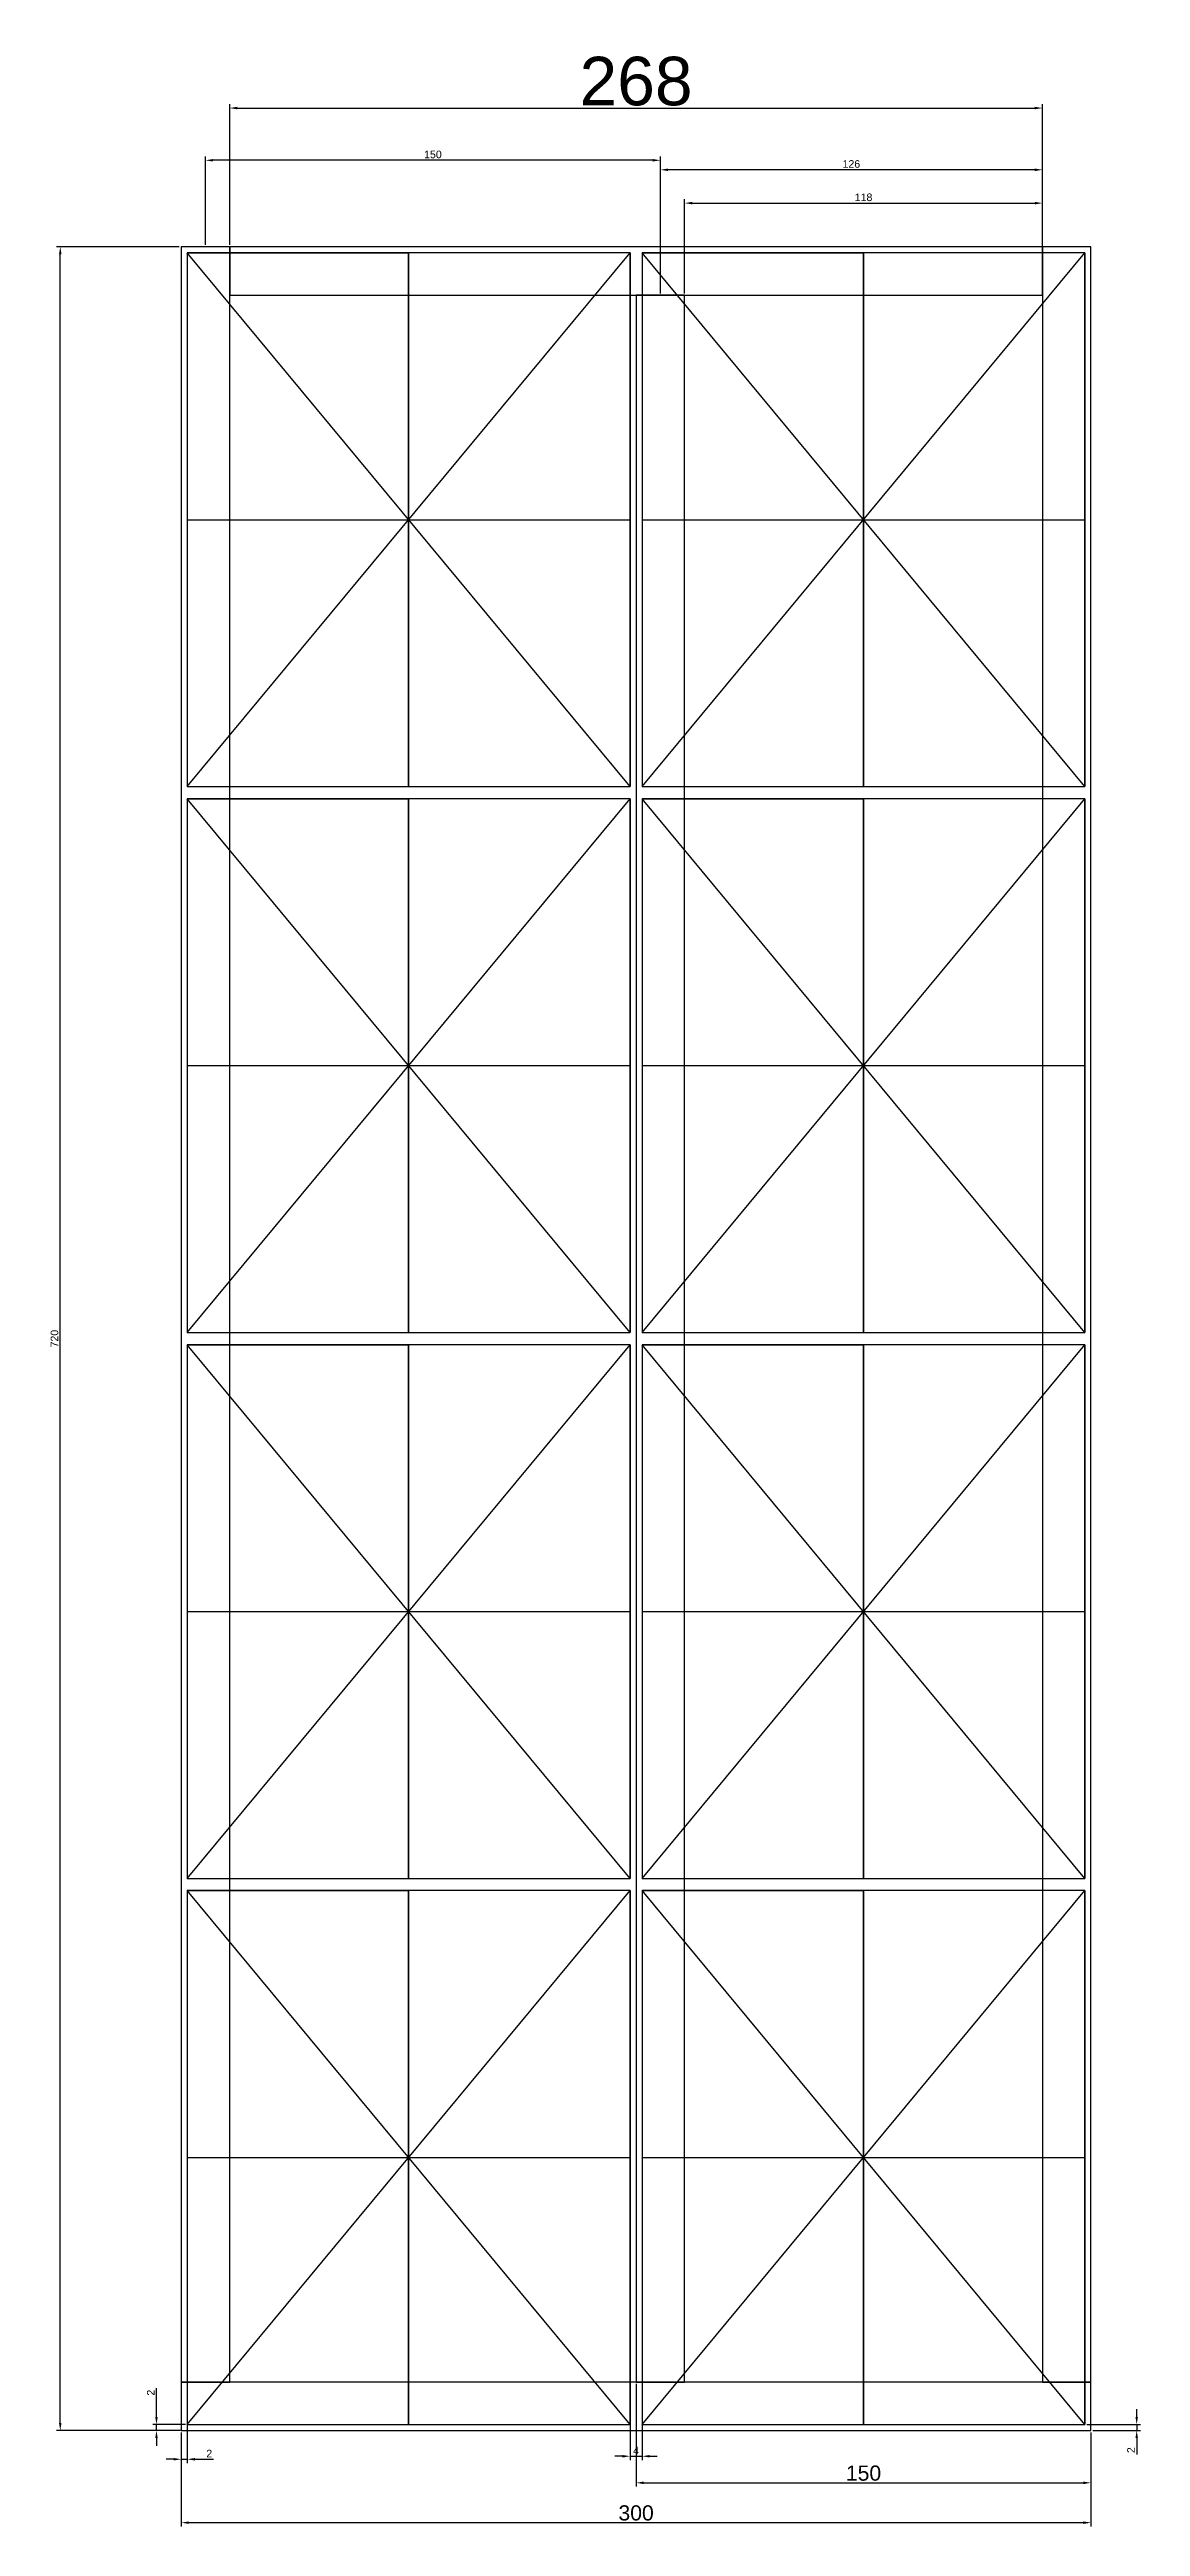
# Model space of a CAD drawing. Header units: millimetres. Extents: x 197 to 5045, y 762 to 4643.
# Drawn here: x 1707 to 2067, y 2181 to 2998 of the extents above; entities that cross this region are included whole.
import ezdxf

# ---------------------------------------------------------------- set-up
doc = ezdxf.new("R2010")
doc.units = ezdxf.units.MM
doc.styles.get("Standard").update_dxf_attribs({"font": 'arial.ttf'})
doc.dimstyles.new('ISO-25', dxfattribs={"dimtxt": 2.5, "dimasz": 2.5, "dimexe": 1.25, "dimexo": 0.625, "dimtad": 1, "dimtxsty": 'Standard', "dimcen": 2.5, "dimadec": 0, "dimazin": 0, "dimtfac": 1, "dimtmove": 0, "dimatfit": 3, "dimfxl": 1, "dimarcsym": 0})

# ---------------------------------------------------------------- blocks, each defined once
blk = doc.blocks.new('A$C0665293E')
at = {"color": 1}
for p, q in [((2, 2), (148, 178)), ((148, 2), (2, 178)), ((2, 178), (75, 178)), ((75, 178), (2, 178)), ((2, 178), (2, 90)), ((75, 178), (75, 2)), ((75, 2), (75, 178)), ((148, 178), (148, 2)), ((2, 90), (148, 90))]:
    blk.add_line(p, q, dxfattribs=at)
blk.add_lwpolyline([(2, 2), (148, 2), (148, 178), (2, 178)], close=True, dxfattribs=at)
blk = doc.blocks.new('*D37')
at = {"color": 0, "lineweight": -2, "transparency": 16777216}
for p, q in [((1750.42, 2212.33), (1750.42, 2181.34)), ((2050.42, 2212.33), (2050.42, 2181.34)), ((1752.92, 2182.59), (2047.92, 2182.59))]:
    blk.add_line(p, q, dxfattribs=at)
at = {"color": 0, "transparency": 16777216}
for points in [[(1752.92, 2183), (1752.92, 2182.17), (1750.42, 2182.59)], [(2047.92, 2183), (2047.92, 2182.17), (2050.42, 2182.59)]]:
    blk.add_solid(points, dxfattribs=at)
at = {"layer": 'Defpoints', "color": 0, "transparency": 16777216}
for p in [(1750.42, 2212.96), (2050.42, 2212.96), (2050.42, 2182.59)]:
    blk.add_point(p, dxfattribs=at)
at = {"color": 0, "transparency": 16777216, "insert": (1900.42, 2185.77), "char_height": 5, "attachment_point": 5}
blk.add_mtext('300', dxfattribs=at)
blk = doc.blocks.new('*D38')
at = {"color": 0, "lineweight": -2, "transparency": 16777216}
for p, q in [((2049.04, 2214.96), (2066.76, 2214.96)), ((2065.51, 2217.46), (2065.51, 2219.96)), ((2065.51, 2214.96), (2065.51, 2212.96)), ((2051.04, 2212.96), (2066.76, 2212.96)), ((2065.51, 2210.46), (2065.51, 2205.05))]:
    blk.add_line(p, q, dxfattribs=at)
at = {"color": 0, "transparency": 16777216}
for points in [[(2065.09, 2217.46), (2065.92, 2217.46), (2065.51, 2214.96)], [(2065.09, 2210.46), (2065.92, 2210.46), (2065.51, 2212.96)]]:
    blk.add_solid(points, dxfattribs=at)
at = {"layer": 'Defpoints', "color": 0, "transparency": 16777216}
for p in [(2048.42, 2214.96), (2050.42, 2212.96), (2065.51, 2212.96)]:
    blk.add_point(p, dxfattribs=at)
at = {"color": 0, "transparency": 16777216, "insert": (2063.63, 2206.5), "char_height": 2.5, "attachment_point": 5, "rotation": 90}
blk.add_mtext('2', dxfattribs=at)
blk = doc.blocks.new('*D39')
at = {"color": 0, "lineweight": -2, "transparency": 16777216}
for p, q in [((1766.42, 2933.58), (1766.42, 2979.92)), ((1768.92, 2978.67), (2031.91, 2978.67)), ((2034.41, 2933.69), (2034.41, 2979.92))]:
    blk.add_line(p, q, dxfattribs=at)
at = {"color": 0, "transparency": 16777216}
for points in [[(1768.92, 2979.09), (1768.92, 2978.25), (1766.42, 2978.67)], [(2031.91, 2979.09), (2031.91, 2978.25), (2034.41, 2978.67)]]:
    blk.add_solid(points, dxfattribs=at)
at = {"layer": 'Defpoints', "color": 0, "transparency": 16777216}
for p in [(2034.41, 2978.67), (1766.42, 2932.96), (2034.41, 2933.06)]:
    blk.add_point(p, dxfattribs=at)
at = {"color": 0, "transparency": 16777216, "insert": (1900.41, 2987.47), "char_height": 16, "attachment_point": 5}
blk.add_mtext('268', dxfattribs=at)
blk = doc.blocks.new('*D41')
at = {"color": 0, "lineweight": -2, "transparency": 16777216}
for p, q in [((1752.42, 2216.33), (1752.42, 2202.25)), ((1750.42, 2212.33), (1750.42, 2202.25)), ((1747.92, 2203.5), (1745.42, 2203.5)), ((1750.42, 2203.5), (1752.42, 2203.5)), ((1754.92, 2203.5), (1761.11, 2203.5))]:
    blk.add_line(p, q, dxfattribs=at)
at = {"color": 0, "transparency": 16777216}
for points in [[(1747.92, 2203.91), (1747.92, 2203.08), (1750.42, 2203.5)], [(1754.92, 2203.91), (1754.92, 2203.08), (1752.42, 2203.5)]]:
    blk.add_solid(points, dxfattribs=at)
at = {"layer": 'Defpoints', "color": 0, "transparency": 16777216}
for p in [(1752.42, 2216.96), (1750.42, 2212.96), (1750.42, 2203.5)]:
    blk.add_point(p, dxfattribs=at)
at = {"color": 0, "transparency": 16777216, "insert": (1759.66, 2205.38), "char_height": 2.5, "attachment_point": 5}
blk.add_mtext('2', dxfattribs=at)
blk = doc.blocks.new('*D42')
at = {"color": 0, "lineweight": -2, "transparency": 16777216}
for p, q in [((1742.26, 2217.46), (1742.26, 2226.89)), ((1751.79, 2214.96), (1741.01, 2214.96)), ((1742.26, 2212.96), (1742.26, 2214.96)), ((1749.79, 2212.96), (1741.01, 2212.96)), ((1742.26, 2210.46), (1742.26, 2207.96))]:
    blk.add_line(p, q, dxfattribs=at)
at = {"color": 0, "transparency": 16777216}
for points in [[(1741.84, 2217.46), (1742.68, 2217.46), (1742.26, 2214.96)], [(1741.84, 2210.46), (1742.68, 2210.46), (1742.26, 2212.96)]]:
    blk.add_solid(points, dxfattribs=at)
at = {"layer": 'Defpoints', "color": 0, "transparency": 16777216}
for p in [(1752.42, 2214.96), (1742.26, 2212.96), (1750.42, 2212.96)]:
    blk.add_point(p, dxfattribs=at)
at = {"color": 0, "transparency": 16777216, "insert": (1740.38, 2225.44), "char_height": 2.5, "attachment_point": 5, "rotation": 90}
blk.add_mtext('2', dxfattribs=at)
blk = doc.blocks.new('*D43')
at = {"color": 0, "lineweight": -2, "transparency": 16777216}
for p, q in [((1749.79, 2932.96), (1709.28, 2932.96)), ((1710.53, 2215.46), (1710.53, 2930.46)), ((1750.13, 2212.96), (1709.28, 2212.96))]:
    blk.add_line(p, q, dxfattribs=at)
at = {"color": 0, "transparency": 16777216}
for points in [[(1710.11, 2930.46), (1710.94, 2930.46), (1710.53, 2932.96)], [(1710.11, 2215.46), (1710.94, 2215.46), (1710.53, 2212.96)]]:
    blk.add_solid(points, dxfattribs=at)
at = {"layer": 'Defpoints', "color": 0, "transparency": 16777216}
for p in [(1710.53, 2932.96), (1750.42, 2932.96), (1750.76, 2212.96)]:
    blk.add_point(p, dxfattribs=at)
at = {"color": 0, "transparency": 16777216, "insert": (1708.63, 2572.96), "char_height": 2.5, "attachment_point": 5, "rotation": 90}
blk.add_mtext('720', dxfattribs=at)
blk = doc.blocks.new('*D46')
at = {"color": 0, "lineweight": -2, "transparency": 16777216}
for p, q in [((1900.42, 2228.33), (1900.42, 2194.48)), ((2050.42, 2212.33), (2050.42, 2194.48)), ((1902.92, 2195.73), (2047.92, 2195.73))]:
    blk.add_line(p, q, dxfattribs=at)
at = {"color": 0, "transparency": 16777216}
for points in [[(1902.92, 2196.14), (1902.92, 2195.31), (1900.42, 2195.73)], [(2047.92, 2196.14), (2047.92, 2195.31), (2050.42, 2195.73)]]:
    blk.add_solid(points, dxfattribs=at)
at = {"layer": 'Defpoints', "color": 0, "transparency": 16777216}
for p in [(1900.42, 2228.96), (2050.42, 2212.96), (2050.42, 2195.73)]:
    blk.add_point(p, dxfattribs=at)
at = {"color": 0, "transparency": 16777216, "insert": (1975.42, 2198.9), "char_height": 5, "attachment_point": 5}
blk.add_mtext('150', dxfattribs=at)
blk = doc.blocks.new('*D47')
at = {"color": 0, "lineweight": -2, "transparency": 16777216}
for p, q in [((1898.42, 2216.33), (1898.42, 2203.24)), ((1902.42, 2216.33), (1902.42, 2203.24)), ((1895.92, 2204.49), (1893.42, 2204.49)), ((1898.42, 2204.49), (1902.42, 2204.49)), ((1904.92, 2204.49), (1907.42, 2204.49))]:
    blk.add_line(p, q, dxfattribs=at)
at = {"color": 0, "transparency": 16777216}
for points in [[(1895.92, 2204.9), (1895.92, 2204.07), (1898.42, 2204.49)], [(1904.92, 2204.9), (1904.92, 2204.07), (1902.42, 2204.49)]]:
    blk.add_solid(points, dxfattribs=at)
at = {"layer": 'Defpoints', "color": 0, "transparency": 16777216}
for p in [(1898.42, 2216.96), (1902.42, 2216.96), (1902.42, 2204.49)]:
    blk.add_point(p, dxfattribs=at)
at = {"color": 0, "transparency": 16777216, "insert": (1900.42, 2206.36), "char_height": 2.5, "attachment_point": 5}
blk.add_mtext('4', dxfattribs=at)
blk = doc.blocks.new('*D72')
at = {"color": 0, "lineweight": -2, "transparency": 16777216}
for p, q in [((1916.42, 2917.58), (1916.42, 2948.58)), ((2034.42, 2917.58), (2034.42, 2948.58)), ((1918.92, 2947.33), (2031.92, 2947.33))]:
    blk.add_line(p, q, dxfattribs=at)
at = {"color": 0, "transparency": 16777216}
for points in [[(1918.92, 2947.75), (1918.92, 2946.91), (1916.42, 2947.33)], [(2031.92, 2947.75), (2031.92, 2946.91), (2034.42, 2947.33)]]:
    blk.add_solid(points, dxfattribs=at)
at = {"layer": 'Defpoints', "color": 0, "transparency": 16777216}
for p in [(2034.42, 2947.33), (1916.42, 2916.96), (2034.42, 2916.96)]:
    blk.add_point(p, dxfattribs=at)
at = {"color": 0, "transparency": 16777216, "insert": (1975.42, 2949.23), "char_height": 2.5, "attachment_point": 5}
blk.add_mtext('118', dxfattribs=at)
blk = doc.blocks.new('*D73')
at = {"color": 0, "lineweight": -2, "transparency": 16777216}
for p, q in [((1908.42, 2917.58), (1908.42, 2959.56)), ((2031.91, 2958.31), (1910.92, 2958.31)), ((2034.41, 2931.58), (2034.41, 2959.56))]:
    blk.add_line(p, q, dxfattribs=at)
at = {"color": 0, "transparency": 16777216}
for points in [[(1910.92, 2958.73), (1910.92, 2957.9), (1908.42, 2958.31)], [(2031.91, 2958.73), (2031.91, 2957.9), (2034.41, 2958.31)]]:
    blk.add_solid(points, dxfattribs=at)
at = {"layer": 'Defpoints', "color": 0, "transparency": 16777216}
for p in [(1908.42, 2958.31), (2034.41, 2930.96), (1908.42, 2916.96)]:
    blk.add_point(p, dxfattribs=at)
at = {"color": 0, "transparency": 16777216, "insert": (1971.41, 2960.22), "char_height": 2.5, "attachment_point": 5}
blk.add_mtext('126', dxfattribs=at)
blk = doc.blocks.new('*D74')
at = {"color": 0, "lineweight": -2, "transparency": 16777216}
for p, q in [((1758.42, 2933.58), (1758.42, 2962.7)), ((1905.92, 2961.45), (1760.92, 2961.45)), ((1908.42, 2917.58), (1908.42, 2962.7))]:
    blk.add_line(p, q, dxfattribs=at)
at = {"color": 0, "transparency": 16777216}
for points in [[(1760.92, 2961.87), (1760.92, 2961.04), (1758.42, 2961.45)], [(1905.92, 2961.87), (1905.92, 2961.04), (1908.42, 2961.45)]]:
    blk.add_solid(points, dxfattribs=at)
at = {"layer": 'Defpoints', "color": 0, "transparency": 16777216}
for p in [(1758.42, 2961.45), (1758.42, 2932.96), (1908.42, 2916.96)]:
    blk.add_point(p, dxfattribs=at)
at = {"color": 0, "transparency": 16777216, "insert": (1833.42, 2963.36), "char_height": 2.5, "attachment_point": 5}
blk.add_mtext('150', dxfattribs=at)

msp = doc.modelspace()

# ---------------------------------------------------------------- linework, layer by layer
at = {"color": 6}
for p, q in [((2050.416, 2228.957), (1750.416, 2228.957)), ((1750.416, 2228.957), (1750.416, 2212.957)), ((2050.416, 2212.957), (2050.416, 2228.957)), ((1750.416, 2212.957), (2050.416, 2212.957))]:
    msp.add_line(p, q, dxfattribs=at)
at = {"color": 3}
for points in [[(1750.416, 2228.957), (1766.416, 2228.957), (1766.416, 2932.957), (1750.416, 2932.957)], [(2034.416, 2228.957), (2050.416, 2228.957), (2050.416, 2932.957), (2034.416, 2932.957)], [(1900.416, 2228.957), (1916.416, 2228.957), (1916.416, 2916.957), (1900.416, 2916.957)]]:
    msp.add_lwpolyline(points, close=True, dxfattribs=at)
at = {"color": 6}
msp.add_lwpolyline([(2034.413, 2932.957), (1766.416, 2932.957), (1766.416, 2916.957), (2034.419, 2916.957)], close=True, dxfattribs=at)

# ---------------------------------------------------------------- block references
for p in [(1750.416, 2752.957), (1900.416, 2752.957), (1750.416, 2572.957), (1900.416, 2572.957), (1750.416, 2392.957), (1900.416, 2392.957), (1750.416, 2212.957), (1900.416, 2212.957)]:
    msp.add_blockref('A$C0665293E', p)

# ---------------------------------------------------------------- dimensions: what is measured, and where the dimension line sits
for base, p1, p2, override, picture, middle in [((2034.413, 2978.671), (1766.416, 2932.957), (2034.413, 2933.063), {"dimtxt": 16}, '*D39', (1900.414, 2978.671)), ((2050.416, 2182.588), (1750.416, 2212.957), (2050.416, 2212.957), {"dimtxt": 5}, '*D37', (1900.416, 2182.588))]:
    dim = msp.add_linear_dim(base=base, p1=p1, p2=p2, dimstyle='ISO-25', override=override)
    dim.commit()
    dim.dimension.update_dxf_attribs({"geometry": picture, "text_midpoint": middle, "dimtype": 160})
for base, p1, p2, picture, middle in [((1758.416, 2961.454), (1908.416, 2916.957), (1758.416, 2932.957), '*D74', (1833.416, 2963.355)), ((1908.416, 2958.314), (2034.413, 2930.957), (1908.416, 2916.957), '*D73', (1971.415, 2960.216)), ((2034.416, 2947.33), (1916.416, 2916.957), (2034.416, 2916.957), '*D72', (1975.416, 2949.231)), ((1902.416, 2204.487), (1898.416, 2216.957), (1902.416, 2216.957), '*D47', (1900.416, 2206.362))]:
    dim = msp.add_linear_dim(base=base, p1=p1, p2=p2, dimstyle='ISO-25')
    dim.commit()
    dim.dimension.update_dxf_attribs({"geometry": picture, "text_midpoint": middle})
for base, p1, p2, picture, middle in [((1710.527, 2932.957), (1750.757, 2212.957), (1750.416, 2932.957), '*D43', (1710.527, 2572.957)), ((1742.261, 2212.957), (1752.416, 2214.957), (1750.416, 2212.957), '*D42', (1742.261, 2225.436))]:
    dim = msp.add_linear_dim(base=base, p1=p1, p2=p2, angle=90, dimstyle='ISO-25')
    dim.commit()
    dim.dimension.update_dxf_attribs({"geometry": picture, "text_midpoint": middle, "dimtype": 160})
dim = msp.add_linear_dim(base=(2050.416, 2195.726), p1=(1900.416, 2228.957), p2=(2050.416, 2212.957), dimstyle='ISO-25', override={"dimtxt": 5})
dim.commit()
dim.dimension.update_dxf_attribs({"geometry": '*D46', "text_midpoint": (1975.416, 2198.904)})
dim = msp.add_linear_dim(base=(1750.416, 2203.496), p1=(1752.416, 2216.957), p2=(1750.416, 2212.957), dimstyle='ISO-25')
dim.commit()
dim.dimension.update_dxf_attribs({"geometry": '*D41', "text_midpoint": (1759.659, 2203.496), "dimtype": 160})
dim = msp.add_linear_dim(base=(2065.505, 2212.957), p1=(2048.416, 2214.957), p2=(2050.416, 2212.957), angle=90, dimstyle='ISO-25')
dim.commit()
dim.dimension.update_dxf_attribs({"geometry": '*D38', "text_midpoint": (2063.625, 2206.504)})

doc.saveas('drawing.dxf')
